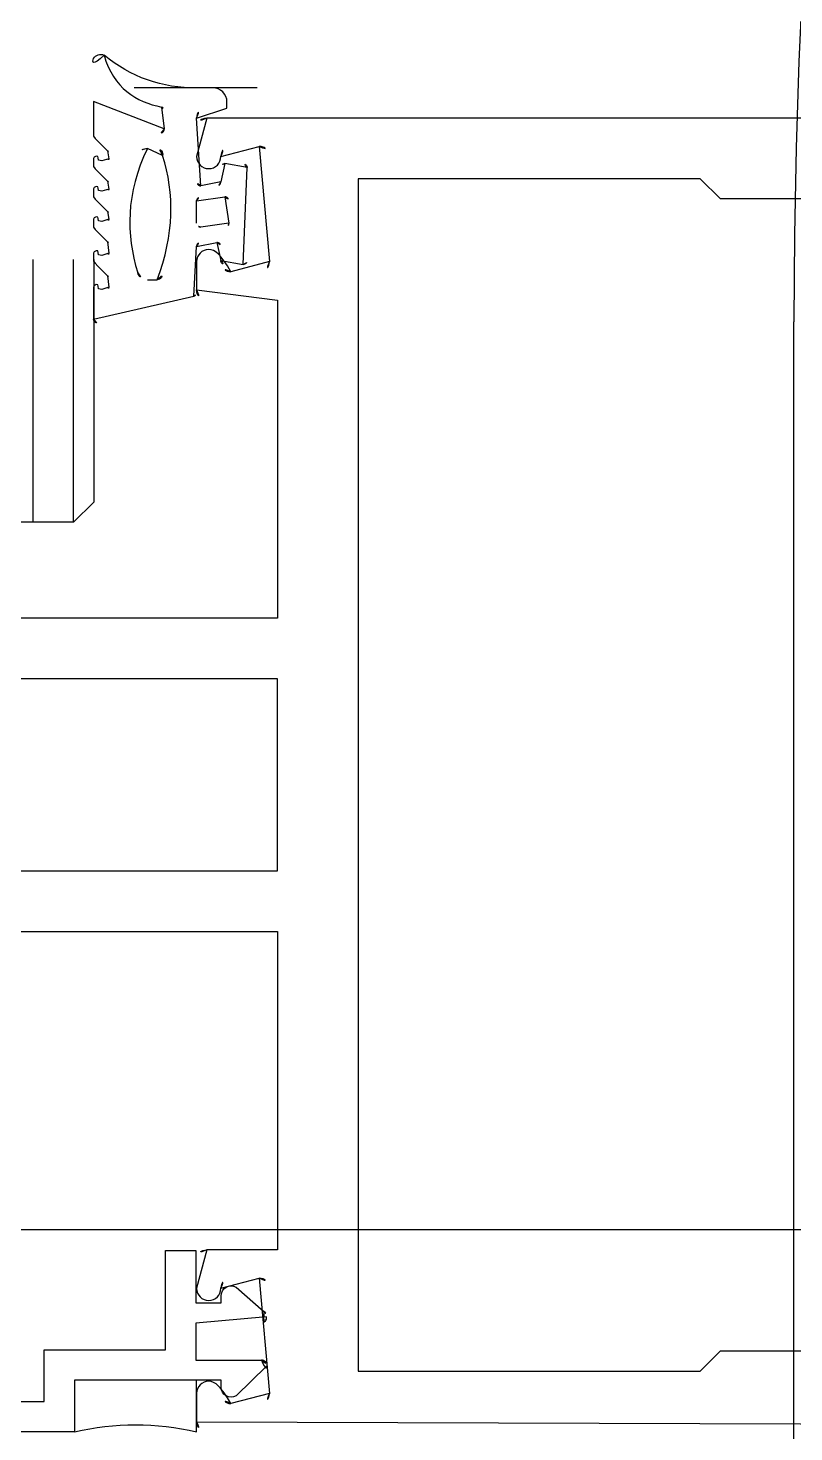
# Model space of a CAD drawing. Header units: inches. Extents: x 0 to 1813292486, y 0 to 3473589894.
# Drawn here: x 600646264.6 to 600646302.5, y 3473290763.1 to 3473290832.6 of the extents above; entities that cross this region are included whole.
import ezdxf

# ---------------------------------------------------------------- set-up
doc = ezdxf.new("R2010")
doc.units = ezdxf.units.IN
doc.header["$LTSCALE"] = 1000
doc.header["$MEASUREMENT"] = 0
for name, color, linetype in [('A-Anno-Note', 241, 'Continuous'), ('AX-MALL-P02-200$0$A-Anno-Note', 241, 'Continuous'), ('AX-MALL-WALL-P02$0$A-Anno-Note', 241, 'Continuous'), ('AX-MALL-WALL-P02-QT$0$A-Anno-Note', 241, 'Continuous'), ('AX-MALL-WALL-P02-QT$0$A-Detl-Thin', 131, 'Continuous'), ('AX-MALL-WALL-P02-QT$0$AP', 3, 'Continuous'), ('AX-MALL-WALL-P02-QT$0$AX-MALL-WALL-P01-QT$0$A-Detl-Fine', 152, 'Continuous'), ('AX-MALL-WALL-P02-QT$0$AX-MALL-WALL-P02-QT$0$A-Curt', 151, 'Continuous'), ('AX-MALL-WALL-P02-QT$0$GASKET', 2, 'Continuous'), ('AX-MALL-WALL-P02-QT$0$GLASS', 4, 'Continuous'), ('AX-MALL-WALL-P02-QT$0$SF', 1, 'Continuous')]:
    doc.layers.add(name, color=color, linetype=linetype)
doc.layers.add('AX-MALL-WALL-P02-QT$0$AX-MALL-WALL-P01-QT$0$M-AUX-TO-ARCH', color=1, linetype='Continuous', plot=False)

# ---------------------------------------------------------------- blocks, each defined once
blk = doc.blocks.new('AX-MALL-WALL-P02-QT$0$AX-MALL-WALL-P01-QT$0$1234')
at = {"layer": 'AX-MALL-WALL-P02-QT$0$AX-MALL-WALL-P01-QT$0$A-Detl-Fine'}
blk.add_lwpolyline([(96694.11498141289, -88297.68262195587), (96794.11498141289, -88297.68262195587), (96794.1149815321, -88097.68262195587), (96694.11498129368, -88097.68262243271)], close=True, dxfattribs=at)
blk = doc.blocks.new('AX-MALL-WALL-P02-QT$0$fegehrthr')
at = {"layer": 'AX-MALL-WALL-P02-QT$0$AX-MALL-WALL-P02-QT$0$A-Curt'}
blk.add_line((324443.7902452151, 134611.3526916107), (324443.790250818, 134711.3526608935), dxfattribs=at)
for radius, start, end in [(400.0000007955826, 89.99999990087389, 179.9999967898111), (333.3333341289402, 89.99999990086887, 179.9999967898044)]:
    blk.add_arc((324777.1235849469, 134711.3526422174), radius, start, end, dxfattribs=at)
at = {"layer": 'AX-MALL-WALL-P02-QT$0$AX-MALL-WALL-P01-QT$0$M-AUX-TO-ARCH', "rotation": 270.0000000071183}
blk.add_blockref('AX-MALL-WALL-P02-QT$0$AX-MALL-WALL-P01-QT$0$1234', (412674.806188345, 231360.5419559479), dxfattribs=at)
blk = doc.blocks.new('AX-MALL-WALL-P02-QT$0$A$C56C775D7')
at = {"layer": 'AX-MALL-WALL-P02-QT$0$GASKET'}
h = blk.add_hatch(dxfattribs=at)
h.set_pattern_fill('ANSI37', color=1, scale=0.35, style=0)
h.set_pattern_definition([(45, (-14292825.89898887, -9063895.26327035), (-0.3928862052967754, 0.3928862052967754), []), (135, (-14292825.89898887, -9063895.26327035), (-0.3928862052967754, -0.3928862052967754), [])])
edge = h.paths.add_edge_path(flags=16)
edge.add_line((0.4479895178228617, -2.5), (-0.6520104818046093, -2.5))
edge.add_arc((-0.6520104836672544, -2.300000000745058), 0.1999999999788997, 179.9999999822825, 269.99999999166243, ccw=False)
edge.add_line((-0.8520104829221964, -2.300000000745058), (-0.8520104829221964, -1.100000001490116))
edge.add_arc((-0.6520104818046093, -1.099999999627471), 0.1999999999825377, 90.00000001146418, 180, ccw=False)
edge.add_line((-0.6520104818046093, -0.900000000372529), (0.4479895178228617, -0.900000000372529))
edge.add_arc((0.4479895178228617, -1.100000001490116), 0.2000000000916771, 2.709731461436604e-08, 90.00000002501292, ccw=False)
edge.add_line((0.6479895170778036, -1.099999999627471), (0.6479895170778036, -2.299999998882413))
edge.add_arc((0.4479895178228617, -2.300000000745058), 0.200000000098953, 270, 360, ccw=False)
edge = h.paths.add_edge_path(flags=16)
edge.add_line((3.249999998137355, -4.939726948738098), (3.249999998137355, -4.460273053497076))
edge.add_arc((2.945151684805751, -4.485407892614603), 0.305882746101539, 4.713394007698822, 98.66295766568197)
edge.add_arc((-1.862645149230957e-09, -13.46421551704407), 9.723443115568726, 72.65326512077237, 107.3467197384952)
edge.add_arc((-2.94514948502183, -4.48540878854692), 0.3058844260670983, 81.33704317753406, 175.2878132288706)
edge.add_line((-3.250000001862645, -4.460273051634431), (-3.250000001862645, -4.939726946875453))
edge.add_arc((-2.750000001862645, -4.939726948738098), 0.5000000000582077, 180, 252.6529947584752)
edge.add_arc((-1.862645149230957e-09, 3.864215515553951), 9.723443115521324, 252.6532655790159, 287.3467351509655)
edge.add_arc((2.749999998137355, -4.939726948738098), 0.5000000000843366, 287.3470194500536, 359.9999999870766)
edge = h.paths.add_edge_path()
edge.add_line((3.999999998137355, -7.599999999627471), (5.196692194789648, -7.599999999627471))
edge.add_arc((5.196692194789648, -7.400000000372529), 0.1999999999861757, 270.0000000041688, 383.1985899609186)
edge.add_line((5.380521202459931, -7.321216141805053), (4.05898916348815, -2.646648773923516))
edge.add_arc((3.866236349567771, -2.700000001117587), 0.1999999998872798, 15.47132814288438, 89.9999999791559)
edge.add_line((3.866236349567771, -2.5), (1.599999997764826, -2.5))
edge.add_arc((1.599999997764826, -2.300000000745058), 0.1999999999825377, 179.9999999916624, 269.9999999916624, ccw=False)
edge.add_line((1.399999998509884, -2.300000000745058), (1.399999998509884, -1.5))
edge.add_arc((1.599999997764826, -1.5), 0.1999999999825377, 90.00000000208439, 180, ccw=False)
edge.add_line((1.599999997764826, -1.300000000745058), (2.299999997019768, -1.300000000745058))
edge.add_arc((2.299999998882413, -1.099999999627471), 0.200000000095315, 269.9999999749871, 360.0000000093797)
edge.add_line((2.499999998137355, -1.099999999627471), (2.499999998137355, -0.1999999992549419))
edge.add_arc((2.299999998882413, -0.2000000011175871), 0.1999999999679858, 0, 90.00000000208446)
edge.add_line((2.299999998882413, 0), (-2.300000000745057, 0))
edge.add_arc((-2.300000000745058, -0.2000000011175871), 0.1999999999752617, 90.00000000416883, 180.0000000187597)
edge.add_line((-2.500000001862645, -0.2000000011175871), (-2.500000001862645, -1.100000001490116))
edge.add_arc((-2.300000000745058, -1.099999999627471), 0.1999999999825377, 180, 270)
edge.add_line((-2.300000000745058, -1.300000000745058), (-1.599999999627471, -1.300000000745058))
edge.add_arc((-1.600000001490116, -1.5), 0.1999999999716238, -1.563307705509942e-08, 89.99999999583122, ccw=False)
edge.add_line((-1.400000000372529, -1.5), (-1.400000000372529, -2.300000000745058))
edge.add_arc((-1.600000001490116, -2.300000000745058), 0.1999999999825377, 270, 360, ccw=False)
edge.add_line((-1.600000001490116, -2.5), (-4.750000001862645, -2.5))
edge.add_arc((-4.750000001862645, -2), 0.5, 180, 270, ccw=False)
edge.add_line((-5.250000001862645, -2), (-5.250000001862645, -1))
edge.add_line((-5.250000001862645, -1), (-5.550000002607703, -1))
edge.add_arc((-5.550000000745058, -1.700000001117587), 0.6999999999752619, 90.0000000011911, 180.0000000017866)
edge.add_line((-6.250000001862645, -1.700000001117587), (-6.250000001862645, -2.500000001862645))
edge.add_arc((-13.17916293255985, -2.635859154164791), 6.93049468947828, -39.91135233491269, 1.1232466226251745, ccw=False)
edge.add_arc((-7.501144342124462, -7.252500982955098), 0.4000000000068026, 154.8453494992691, 325.7814922437265)
edge.add_arc((-11.16483832895756, -3.007284630089998), 5.994827686268001, 311.7834155546118, 348.2099533716082)
edge.add_arc((-5.108332693576813, -4.300000000745058), 0.2000000000601403, 89.99999998749348, 160.1791054074893, ccw=False)
edge.add_line((-5.108332693576813, -4.099999999627471), (-4.211626494303346, -4.099999999627471))
edge.add_arc((-4.211626494303346, -4.300000000745058), 0.1999999999497959, -24.401291760937283, 89.99999997915592, ccw=False)
edge.add_line((-4.029491625726223, -4.382624993100762), (-5.579774580895901, -7.600000001490116))
edge.add_line((-5.579774579033256, -7.599999999627471), (-3.85655820928514, -7.599999999627471))
edge.add_line((-3.856558211147785, -7.599999999627471), (-3.744390547275543, -7.526736268773675))
edge.add_line((-3.744390547275543, -7.526736268773675), (-3.601631702855229, -7.39421871304512))
edge.add_line((-3.601631702855229, -7.39421871304512), (-3.131442088633776, -6.912453148514032))
edge.add_arc((-2.966135771945119, -7.099999999627471), 0.2500000000469174, 90, 131.3933858767149, ccw=False)
edge.add_line((-2.966135771945119, -6.849999999627471), (-2.741758465766907, -6.849999999627471))
edge.add_arc((-2.741758465766907, -6.950000001117587), 0.1000000000531145, 2.7097428301203763e-08, 90.00000002501292, ccw=False)
edge.add_line((-2.641758466139436, -6.950000001117587), (-2.631878839805722, -7.190345551818609))
edge.add_line((-2.631878839805722, -7.190345551818609), (-2.662470020353794, -7.353444080799818))
edge.add_line((-2.662470020353794, -7.353444080799818), (-2.784834744408727, -7.373831396922469))
edge.add_line((-2.784834744408727, -7.373831396922469), (-2.856214167550206, -7.39421871304512))
edge.add_line((-2.856214167550206, -7.39421871304512), (-2.866411227732897, -7.475767977535725))
edge.add_line((-2.866411227732897, -7.47576797939837), (-2.815425924956799, -7.577704560011625))
edge.add_line((-2.815425924956799, -7.577704560011625), (-2.744046503677964, -7.600000001490116))
edge.add_line((-2.744046503677964, -7.599999999627471), (-2.356558211147785, -7.599999999627471))
edge.add_line((-2.356558211147785, -7.599999999627471), (-2.244390547275543, -7.526736268773675))
edge.add_line((-2.244390547275543, -7.526736268773675), (-2.101631702855229, -7.39421871304512))
edge.add_line((-2.101631702855229, -7.39421871304512), (-1.631442088633776, -6.912453148514032))
edge.add_arc((-1.466135771945119, -7.099999999627471), 0.2500000000469174, 90, 131.3933858767149, ccw=False)
edge.add_line((-1.466135771945119, -6.849999999627471), (-1.241758465766907, -6.849999999627471))
edge.add_arc((-1.241758465766907, -6.950000001117587), 0.1000000000531145, 2.7097428301203763e-08, 90.00000002501292, ccw=False)
edge.add_line((-1.141758466139436, -6.950000001117587), (-1.131878839805722, -7.190345551818609))
edge.add_line((-1.131878839805722, -7.190345551818609), (-1.162470020353794, -7.353444080799818))
edge.add_line((-1.162470020353794, -7.353444080799818), (-1.284834744408727, -7.373831396922469))
edge.add_line((-1.284834744408727, -7.373831396922469), (-1.356214167550206, -7.39421871304512))
edge.add_line((-1.356214167550206, -7.39421871304512), (-1.366411227732897, -7.475767977535725))
edge.add_line((-1.366411227732897, -7.47576797939837), (-1.315425924956799, -7.577704560011625))
edge.add_line((-1.315425924956799, -7.577704560011625), (-1.244046503677964, -7.600000001490116))
edge.add_line((-1.244046503677964, -7.599999999627471), (-0.8565582111477852, -7.599999999627471))
edge.add_line((-0.8565582111477852, -7.599999999627471), (-0.7443905472755432, -7.526736268773675))
edge.add_line((-0.7443905472755432, -7.526736268773675), (-0.6016317028552294, -7.39421871304512))
edge.add_line((-0.6016317028552294, -7.39421871304512), (-0.1314420886337757, -6.912453148514032))
edge.add_arc((0.0338642280548811, -7.099999999627471), 0.2500000000509411, 89.99999999666488, 131.3933858714564, ccw=False)
edge.add_line((0.0338642280548811, -6.849999999627471), (0.2582415342330933, -6.849999999627471))
edge.add_arc((0.2582415342330933, -6.950000001117587), 0.1000000000531145, 2.7097428301203763e-08, 90.00000002501292, ccw=False)
edge.add_line((0.3582415338605642, -6.950000001117587), (0.3681211601942778, -7.190345551818609))
edge.add_line((0.3681211601942778, -7.190345551818609), (0.3375299796462059, -7.353444080799818))
edge.add_line((0.3375299796462059, -7.353444080799818), (0.2151652555912733, -7.373831396922469))
edge.add_line((0.2151652555912733, -7.373831396922469), (0.1437858324497938, -7.39421871304512))
edge.add_line((0.1437858324497938, -7.39421871304512), (0.1335887722671032, -7.475767977535725))
edge.add_line((0.1335887722671032, -7.47576797939837), (0.1845740750432014, -7.577704560011625))
edge.add_line((0.1845740750432014, -7.577704560011625), (0.2559534963220358, -7.600000001490116))
edge.add_line((0.2559534963220358, -7.599999999627471), (0.6434417888522148, -7.599999999627471))
edge.add_line((0.6434417888522148, -7.599999999627471), (0.7556094527244568, -7.526736268773675))
edge.add_line((0.7556094527244568, -7.526736268773675), (0.8983682971447706, -7.39421871304512))
edge.add_line((0.8983682971447706, -7.39421871304512), (1.368557911366224, -6.912453148514032))
edge.add_arc((1.533864228054881, -7.099999999627471), 0.2500000000536703, 89.99999999666488, 131.3933858709051, ccw=False)
edge.add_line((1.533864228054881, -6.849999999627471), (1.936520637944341, -6.849999999627471))
edge.add_arc((1.936520637944341, -6.950000001117587), 0.0999999999366992, -3.960377625844558e-08, 89.99999995831178, ccw=False)
edge.add_line((2.036520639434457, -6.950000001117587), (2.04640026576817, -7.190345551818609))
edge.add_line((2.04640026576817, -7.190345551818609), (2.015809085220098, -7.353444080799818))
edge.add_line((2.015809083357453, -7.353444080799818), (1.893444359302521, -7.373831396922469))
edge.add_line((1.893444359302521, -7.373831396922469), (1.822064936161041, -7.39421871304512))
edge.add_line((1.822064938023686, -7.39421871304512), (1.811867877840996, -7.475767977535725))
edge.add_line((1.811867877840996, -7.47576797939837), (1.862853180617094, -7.577704560011625))
edge.add_line((1.862853178754449, -7.577704560011625), (1.934232600033283, -7.600000001490116))
edge.add_line((1.934232601895928, -7.599999999627471), (2.321720894426107, -7.599999999627471))
edge.add_line((2.321720894426107, -7.599999999627471), (2.433888558298349, -7.526736268773675))
edge.add_line((2.433888558298349, -7.526736268773675), (2.576647402718663, -7.39421871304512))
edge.add_line((2.576647402718663, -7.39421871304512), (3.046837016940117, -6.912453148514032))
edge.add_arc((3.212143333628774, -7.099999999627471), 0.2499999997447145, 90.00000002334548, 131.3933858977507, ccw=False)
edge.add_line((3.212143333628774, -6.849999999627471), (3.614799743518233, -6.849999999627471))
edge.add_arc((3.614799743518233, -6.950000001117587), 0.0999999999330612, -3.335048859298695e-08, 89.99999995831178, ccw=False)
edge.add_line((3.714799743145704, -6.950000001117587), (3.724679369479418, -7.190345551818609))
edge.add_line((3.724679369479418, -7.190345551818609), (3.694088188931346, -7.353444080799818))
edge.add_line((3.694088188931346, -7.353444080799818), (3.571723464876413, -7.373831396922469))
edge.add_line((3.571723464876413, -7.373831396922469), (3.500344041734934, -7.39421871304512))
edge.add_line((3.500344041734934, -7.39421871304512), (3.490146981552243, -7.475767977535725))
edge.add_line((3.490146981552243, -7.47576797939837), (3.541132284328341, -7.577704560011625))
edge.add_line((3.541132284328341, -7.577704560011625), (3.612511705607176, -7.600000001490116))
edge.add_line((3.612511705607176, -7.599999999627471), (3.999999998137355, -7.599999999627471))
for points in [[(3.999999998137355, -7.599999999627471), (5.196692194789648, -7.599999999627471, 0.5384365873081324), (5.380521202459931, -7.321216141805053), (4.05898916348815, -2.646648775786161, 0.3371623231483117), (3.866236349567771, -2.5), (1.599999997764826, -2.5, -0.4142135623733865), (1.399999998509884, -2.300000000745058), (1.399999998509884, -1.5, -0.4142135623710347), (1.599999997764826, -1.300000000745058), (2.299999998882413, -1.300000000745058, 0.4142135625542577), (2.499999998137355, -1.099999999627471), (2.499999998137355, -0.2000000011175871, 0.414213562373678), (2.299999998882413, 0), (-2.300000000745058, 0, 0.4142135624399619), (-2.500000001862645, -0.2000000011175871), (-2.500000001862645, -1.099999999627471, 0.4142135623730327), (-2.300000000745058, -1.300000000745058), (-1.600000001490116, -1.300000000745058, -0.4142135624226467), (-1.400000000372529, -1.5), (-1.400000002235174, -2.300000000745058, -0.414213562373678), (-1.600000001490116, -2.5), (-4.750000001862645, -2.5, -0.4142135623730951), (-5.250000001862645, -2), (-5.250000001862645, -1), (-5.550000000745058, -1, 0.4142135623730951), (-6.250000001862645, -1.700000001117587), (-6.250000001862645, -2.5, -0.180985364644513), (-7.86320985108614, -7.08247578702867, 0.9238739062829604), (-7.1703847553581, -7.477441187947989, 0.1602928148153416), (-5.296484127640724, -4.232183797284961, -0.3161581866366376), (-5.108332693576813, -4.099999999627471), (-4.211626494303346, -4.099999999627471, -0.5452250111276254), (-4.029491625726223, -4.382624993100762), (-5.579774579033256, -7.599999999627471), (-3.856558211147785, -7.599999999627471), (-3.744390547275543, -7.526736268773675), (-3.601631702855229, -7.39421871304512), (-3.131442088633776, -6.912453148514032, -0.1826026066076273), (-2.966135771945119, -6.849999999627471), (-2.741758465766907, -6.849999999627471, -0.4142135623518001), (-2.641758466139436, -6.950000001117587), (-2.631878839805722, -7.190345551818609), (-2.662470020353794, -7.353444080799818), (-2.784834744408727, -7.373831396922469), (-2.856214167550206, -7.39421871304512), (-2.866411227732897, -7.47576797939837), (-2.815425924956799, -7.577704560011625), (-2.744046503677964, -7.599999999627471), (-2.356558211147785, -7.599999999627471), (-2.244390547275543, -7.526736268773675), (-2.101631702855229, -7.39421871304512), (-1.631442088633776, -6.912453148514032, -0.1826026066076273), (-1.466135771945119, -6.849999999627471), (-1.241758465766907, -6.849999999627471, -0.4142135623585429), (-1.141758466139436, -6.950000001117587), (-1.131878839805722, -7.190345551818609), (-1.162470020353794, -7.353444080799818), (-1.284834744408727, -7.373831396922469), (-1.356214167550206, -7.39421871304512), (-1.366411227732897, -7.47576797939837), (-1.315425924956799, -7.577704560011625), (-1.244046503677964, -7.599999999627471), (-0.8565582111477852, -7.599999999627471), (-0.7443905472755432, -7.526736268773675), (-0.6016317028552294, -7.39421871304512), (-0.1314420886337757, -6.912453148514032, -0.1826026065978904), (0.0338642280548811, -6.849999999627471), (0.2582415342330933, -6.849999999627471, -0.4142135623585429), (0.3582415338605642, -6.950000001117587), (0.3681211601942778, -7.190345551818609), (0.3375299796462059, -7.353444080799818), (0.2151652555912733, -7.373831396922469), (0.1437858324497938, -7.39421871304512), (0.1335887722671032, -7.47576797939837), (0.1845740750432014, -7.577704560011625), (0.2559534963220358, -7.599999999627471), (0.6434417888522148, -7.599999999627471), (0.7556094527244568, -7.526736268773675), (0.8983682971447706, -7.39421871304512), (1.368557911366224, -6.912453148514032, -0.1826026065947343), (1.533864228054881, -6.849999999627471), (1.936520637944341, -6.849999999627471, -0.4142135623544356), (2.036520639434457, -6.950000001117587), (2.04640026576817, -7.190345551818609), (2.015809083357453, -7.353444080799818), (1.893444359302521, -7.373831396922469), (1.822064938023686, -7.39421871304512), (1.811867877840996, -7.47576797939837), (1.862853178754449, -7.577704560011625), (1.934232601895928, -7.599999999627471), (2.321720894426107, -7.599999999627471), (2.433888558298349, -7.526736268773675), (2.576647402718663, -7.39421871304512), (3.046837015077472, -6.912453148514032, -0.1826026065961477), (3.212143333628774, -6.849999999627471), (3.614799743518233, -6.849999999627471, -0.4142135623198528), (3.714799743145704, -6.950000001117587), (3.724679369479418, -7.190345551818609), (3.694088188931346, -7.353444080799818), (3.571723464876413, -7.373831396922469), (3.500344041734934, -7.39421871304512), (3.490146981552243, -7.47576797939837), (3.541132284328341, -7.577704560011625), (3.612511705607176, -7.599999999627471)], [(0.4479895178228617, -2.5), (-0.6520104836672544, -2.5, -0.4142135624226994), (-0.8520104829221964, -2.300000000745058), (-0.8520104829221964, -1.099999999627471, -0.4142135623235128), (-0.6520104818046093, -0.900000000372529), (0.4479895178228617, -0.900000000372529, -0.4142135623729436), (0.6479895170778036, -1.099999999627471), (0.6479895170778036, -2.300000000745058, -0.4142135623727035)], [(3.249999998137355, -4.939726948738098), (3.249999998137355, -4.460273051634431, 0.4345507230991786), (2.899079101160169, -4.183014819398522, 0.1525457591454041), (-2.899076651781797, -4.183014053851366, 0.4345569809924104), (-3.250000001862645, -4.460280233994126, -3.590366987e-06), (-3.250000001862645, -4.460273051634431), (-3.250000001862645, -4.939726948738098, 0.3280726517255059), (-2.899079030379653, -5.416985204443336, 0.152545825913894), (2.899079145863652, -5.416985167190433, 0.3280725829936511)]]:
    blk.add_lwpolyline(points, format="xyb", close=True, dxfattribs=at)
blk = doc.blocks.new('AX-MALL-WALL-P02-QT$0$GHDH')
at = {"layer": 'AX-MALL-WALL-P02-QT$0$AP', "elevation": 9.567599494384292e-08}
for points in [[(14885800.31740569, 9246500.413817676), (14885800.31740569, 9246465.24123297), (14885784.56740569, 9246465.24123297), (14885784.56740569, 9246468.74123297, 0.414213562373095), (14885784.06740569, 9246469.24123297), (14885782.66740569, 9246469.24123297, 0.9999999999999999), (14885782.66740569, 9246468.041232971, -0.4142135623730647), (14885783.16740569, 9246467.541232971), (14885783.16740569, 9246466.141232971, -0.4142135623730833), (14885782.66740569, 9246465.641232971), (14885777.46740569, 9246465.641232971, -0.4142135623731005), (14885776.96740569, 9246466.141232971), (14885776.96740569, 9246467.541232971, -0.4142135623731651), (14885777.46740569, 9246468.041232971, 0.9999999999999999), (14885777.46740569, 9246469.24123297), (14885776.06740569, 9246469.24123297, 0.4142135623730762), (14885775.56740569, 9246468.74123297), (14885775.56740569, 9246319.741234627, 0.4142135623730963)], [(14885840.56740569, 9246319.741234627), (14885840.56740569, 9246468.74123297, 0.4142135623730139), (14885840.06740569, 9246469.24123297), (14885838.66740569, 9246469.24123297, 0.9999999999999999), (14885838.66740569, 9246468.041232971, -0.4142135623732183), (14885839.16740569, 9246467.541232971), (14885839.16740569, 9246466.141232971, -0.4142135623730417), (14885838.66740569, 9246465.641232971), (14885833.46740569, 9246465.641232971, -0.4142135623731484), (14885832.96740569, 9246466.141232971), (14885832.96740569, 9246467.541232971, -0.4142135623730417), (14885833.46740569, 9246468.041232971, 0.9999999999999999), (14885833.46740569, 9246469.24123297), (14885832.06740569, 9246469.24123297, 0.4142135623730417), (14885831.56740569, 9246468.74123297), (14885831.56740569, 9246465.24123297), (14885815.81740569, 9246465.24123297), (14885815.81740569, 9246500.413817676, -0.4142135623729286)]]:
    blk.add_lwpolyline(points, format="xyb", dxfattribs=at)
for points in [[(14885803.31740569, 9246496.113817677), (14885803.31740569, 9246465.24123297), (14885812.81740569, 9246465.24123297), (14885812.81740569, 9246496.113817677)], [(14885837.56740569, 9246461.241223471), (14885778.56740569, 9246461.241223471), (14885778.56740569, 9246444.305918604), (14885779.56741519, 9246443.305909107), (14885779.56741519, 9246423.305909107), (14885778.56740569, 9246422.30589961), (14885778.56740569, 9246415.839951115), (14885779.56741519, 9246414.839941617), (14885779.56741519, 9246394.839941617), (14885778.56740569, 9246393.839932121), (14885778.56740569, 9246322.241234627), (14885837.56740569, 9246322.241234627), (14885837.56740569, 9246393.839932121), (14885836.56739619, 9246394.839941617), (14885836.56739619, 9246414.839941617), (14885837.56740569, 9246415.839951115), (14885837.56740569, 9246422.30589961), (14885836.56739619, 9246423.305909107), (14885836.56739619, 9246443.305909107), (14885837.56740569, 9246444.305918604)]]:
    blk.add_lwpolyline(points, close=True, dxfattribs=at)
blk = doc.blocks.new('AX-MALL-WALL-P02-QT$0$A$C19D66471')
at = {"layer": 'AX-MALL-WALL-P02-QT$0$SF'}
h = blk.add_hatch(dxfattribs=at)
h.set_pattern_fill('ANSI37', color=256, scale=0.2, angle=-1.272221872585407e-14, style=0)
h.set_pattern_definition([(44.99999999999999, (-14342781.08187981, -8933609.607812146), (-0.2245064030267288, 0.2245064030267289), []), (135, (-14342781.08187981, -8933609.607812146), (-0.2245064030267289, -0.2245064030267288), [])])
edge = h.paths.add_edge_path()
edge.add_line((2.550606483593583, 6.042608220130205), (-6.880611181259155e-05, 6.042608220130205))
edge.add_line((-6.880611181259155e-05, 6.042608220130205), (0, 0))
edge.add_line((0, 0), (2.550533805042505, 4.782527685165405e-05))
edge.add_arc((15.54287058673255, 3.021171754249492), 13.33896565866586, 166.9081918748334, 193.0904298437873, ccw=False)
at = {"layer": 'AX-MALL-WALL-P02-QT$0$GASKET'}
blk.add_lwpolyline([(2.550606483593583, 6.042608220130205), (-6.880611181259155e-05, 6.042608220130205), (0, 0), (2.550533805042505, 4.782527685165405e-05, -0.1147411668675295), (2.550606483593583, 6.042608220130205, -56428.50775822307)], format="xyb", dxfattribs=at)
blk = doc.blocks.new('AX-MALL-WALL-P02-QT$0$mqst2')
at = {"layer": 'AX-MALL-WALL-P02-QT$0$AP'}
blk.add_lwpolyline([(432685.9405058622, 43555.54350185394), (432679.8439456224, 43555.54350042343)], dxfattribs=at)
at = {"layer": 'AX-MALL-WALL-P02-QT$0$AP', "ltscale": 0.2, "elevation": 0.09779922381993854}
blk.add_lwpolyline([(432647.3441420794, 43490.54345083237), (432675.3979279995, 43490.54358577728), (432675.397875309, 43493.09418678284), (432681.3978848457, 43493.09417963028), (432681.3978518248, 43498.01559448242), (432682.8978568316, 43498.01560163498), (432682.8978782892, 43495.42246580124), (432684.1478755474, 43495.42247200012), (432684.1478743553, 43495.76444196701, -0.5746701235101479), (432684.8943785429, 43496.1994562149), (432686.271130681, 43494.99430942535, -0.3273508347368084), (432686.3923771381, 43494.72464561462, -0.4772026044331259), (432686.1478806734, 43494.42248630524), (432682.8978823423, 43494.42246627808), (432682.8978933096, 43492.59418058395), (432686.1478927135, 43492.59420013428, -0.4772026061241788), (432686.3923921585, 43492.29204368591, -0.3273508345383034), (432686.2711485624, 43492.02237892151), (432684.8944071531, 43490.81721162796, -0.5746701235539341), (432684.1478992701, 43491.25221824646), (432684.1478968859, 43491.59418821335), (432682.8978979588, 43491.59418010712), (432676.897898078, 43491.59418106079), (432676.8979455233, 43489.04357814789), (432645.8441540003, 43489.04331874847)], format="xyb", dxfattribs=at)
at = {"layer": 'AX-MALL-WALL-P02-QT$0$GLASS', "color": 1}
for p, q in [((432674.843945384, 43534.04388999939), (432674.8439457417, 43547.04388809204)), ((432676.8439452648, 43534.04389047623), (432676.8439457417, 43547.04388952255))]:
    blk.add_line(p, q, dxfattribs=at)
at = {"layer": 'AX-MALL-WALL-P02-QT$0$GLASS'}
blk.add_lwpolyline([(432677.8439457417, 43547.04388952255), (432677.843945384, 43535.04388952255), (432676.8439452648, 43534.04389047623), (432668.8439457417, 43534.04388904572), (432667.8439457417, 43535.04388904572), (432667.8439459801, 43547.04388904572)], dxfattribs=at)
at = {"color": 6, "ltscale": 10, "rotation": 270}
for name, p in [('AX-MALL-WALL-P02-QT$0$A$C56C775D7', (432685.4405064583, 43549.29350042343, 4.034382938833403e-09)), ('AX-MALL-WALL-P02-QT$0$A$C19D66471', (432676.8978984356, 43491.59411096573))]:
    blk.add_blockref(name, p, dxfattribs=at)
at = {"rotation": 90}
blk.add_blockref('AX-MALL-WALL-P02-QT$0$GHDH', (9679152.181739211, -14842286.52390528, -9.561882094444307e-08), dxfattribs=at)
blk = doc.blocks.new('AX-MALL-WALL-P02-QT')
at = {"layer": 'AX-MALL-WALL-P02-QT$0$A-Anno-Note', "rotation": 339.5681613092181}
blk.add_blockref('AX-MALL-WALL-P02-QT$0$mqst2', (600052179.2710491, 3473232742.396311), dxfattribs=at)
at = {"layer": 'AX-MALL-WALL-P02-QT$0$A-Detl-Thin', "rotation": 339.5681613092246}
blk.add_blockref('AX-MALL-WALL-P02-QT$0$fegehrthr', (600121810.7232074, 3473109514.681517), dxfattribs=at)
blk = doc.blocks.new('AX-MALL-WALL-P02')
at = {"layer": 'AX-MALL-WALL-P02$0$A-Anno-Note'}
blk.add_blockref('AX-MALL-WALL-P02-QT', (0, 0), dxfattribs=at)
blk = doc.blocks.new('AX-MALL-P02-200')
at = {"layer": 'AX-MALL-P02-200$0$A-Anno-Note'}
blk.add_blockref('AX-MALL-WALL-P02', (0, 0), dxfattribs=at)

msp = doc.modelspace()

# ---------------------------------------------------------------- block references
at = {"layer": 'A-Anno-Note', "rotation": 20.43183869077545}
msp.add_blockref('AX-MALL-P02-200', (1250392458.527329, 9048125.682563305), dxfattribs=at)

doc.saveas('drawing.dxf')
